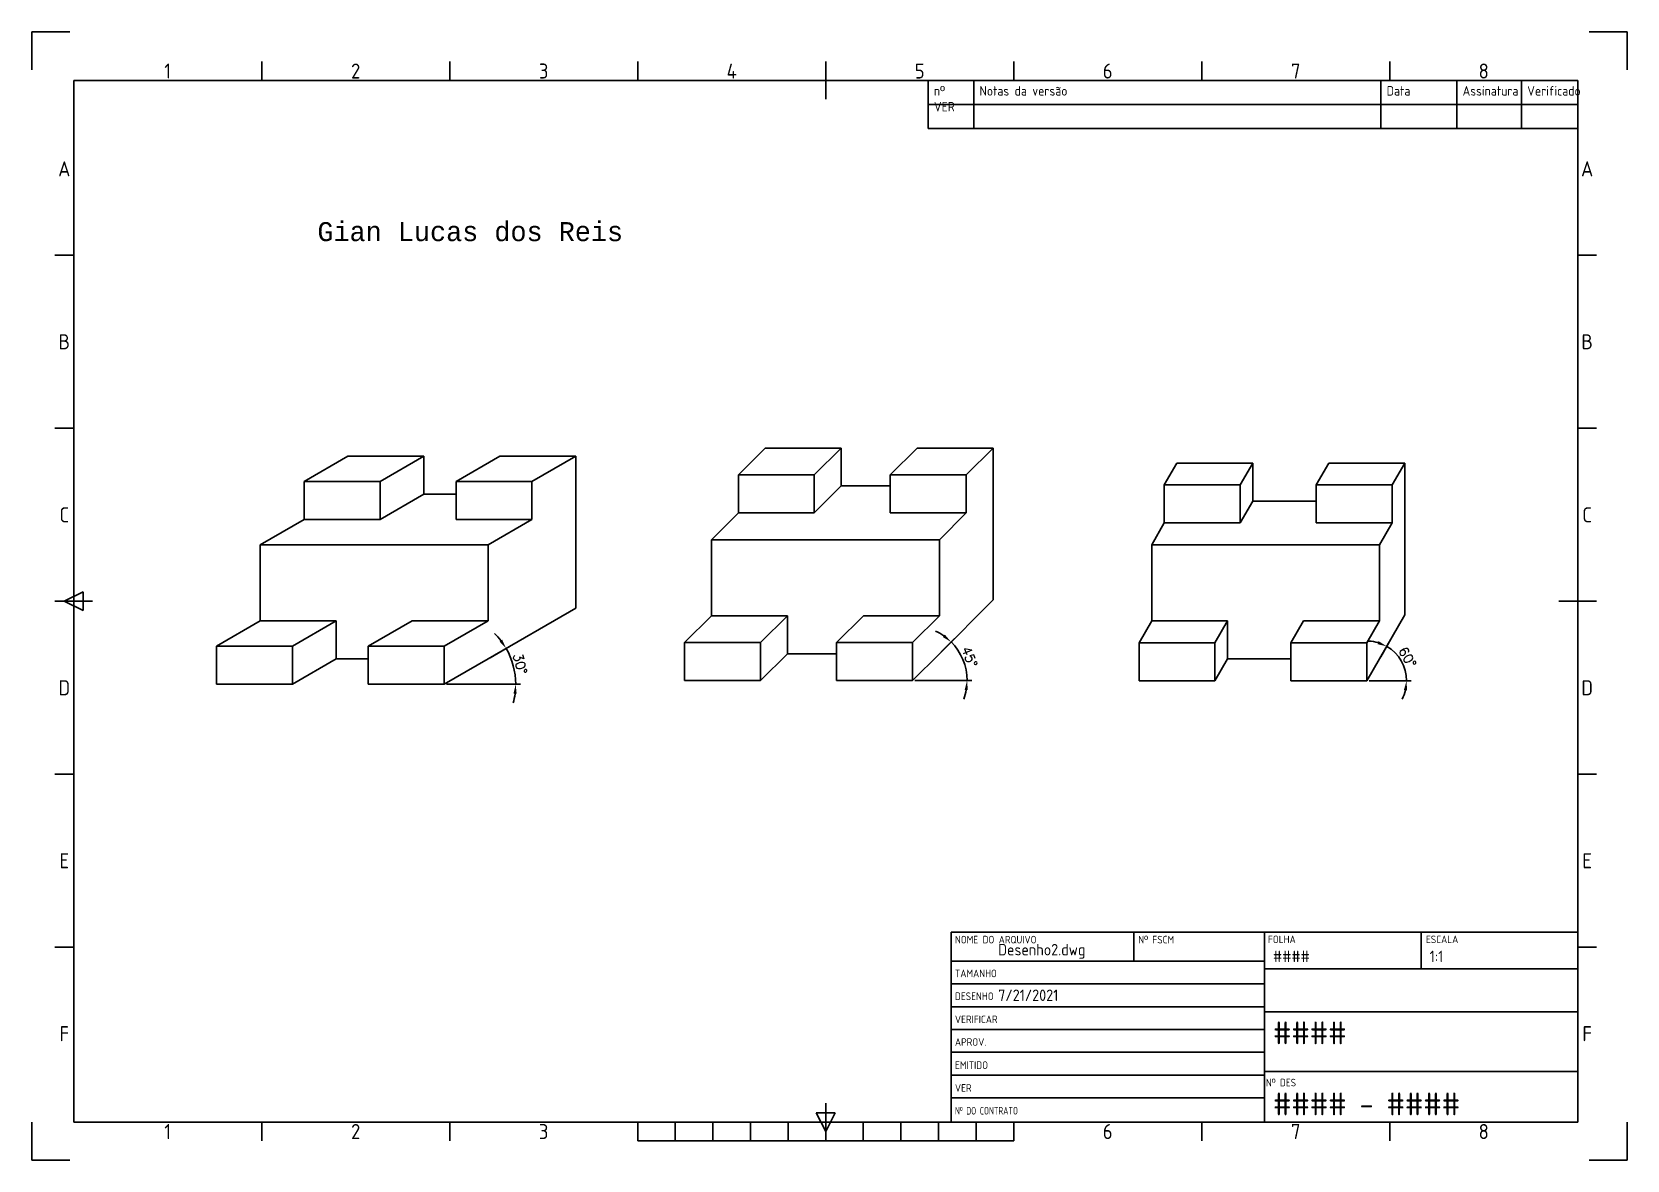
# Paper-space layout '3.5' of a CAD drawing. Header units: millimetres. Extents: x 0 to 420, y 0 to 297.
import ezdxf
from ezdxf.enums import TextEntityAlignment as Align

# ---------------------------------------------------------------- set-up
doc = ezdxf.new("R2010")
doc.units = ezdxf.units.MM
doc.layers.add('Bloco da legenda', color=7, linetype='Continuous')
doc.styles.add('ACISOTS', font='isocp.shx', dxfattribs={"height": 1})
doc.styles.add('ISO Proporcional', font='isocp.shx')
doc.styles.get("Standard").update_dxf_attribs({"font": 'simplex.shx'})
doc.dimstyles.new('ISO-25', dxfattribs={"dimtxt": 2.5, "dimasz": 2.5, "dimexe": 1.25, "dimexo": 0.625, "dimtad": 1, "dimtxsty": 'Standard', "dimcen": 2.5, "dimadec": 0, "dimazin": 0, "dimtfac": 1, "dimtmove": 0, "dimatfit": 3, "dimfxl": 1, "dimarcsym": 0})

# ---------------------------------------------------------------- blocks, each defined once
blk = doc.blocks.new('*T3')
at = {"layer": 'Bloco da legenda', "color": 0, "linetype": 'ByBlock', "lineweight": -2, "transparency": 16777216}
for p, q in [((0, 0), (171, 0)), ((0, 0), (0, -12.67)), ((12, 0), (12, -12.67)), ((119.19, 0), (119.19, -12.67)), ((139.19, 0), (139.19, -12.67)), ((156.21, 0), (156.21, -12.67)), ((171, 0), (171, -12.67)), ((0, -6.33), (171, -6.33)), ((0, -12.67), (171, -12.67))]:
    blk.add_line(p, q, dxfattribs=at)
at = {"layer": 'Bloco da legenda', "color": 0, "transparency": 16777216, "char_height": 2.5, "attachment_point": 1, "style": 'ISO Proporcional'}
for s, insert, width in [('nº VER', (1.5, -1.5), 9), ('Notas da versão', (13.5, -1.5), 104.1871), ('Data', (120.69, -1.5), 17), ('Assinatura', (140.69, -1.5), 14.0204), ('Verificado', (157.71, -1.5), 11.7925)]:
    blk.add_mtext(s, dxfattribs=dict(at, insert=insert, width=width))
blk = doc.blocks.new('Bloco da legenda')
at = {"layer": 'Bloco da legenda'}
for p, q in [((0, 297), (0, 287)), ((10, 297), (0, 297)), ((420, 297), (410, 297)), ((420, 287), (420, 297)), ((60.5, 284.23), (60.5, 289.18)), ((110, 284.23), (110, 289.18)), ((159.5, 284.23), (159.5, 289.18)), ((209, 279.28), (209, 289.18)), ((258.5, 284.23), (258.5, 289.18)), ((308, 284.23), (308, 289.18)), ((357.5, 284.23), (357.5, 289.18)), ((407, 284.23), (11, 284.23)), ((11, 284.23), (11, 10)), ((407, 10), (407, 284.23)), ((11, 238.19), (6.05, 238.19)), ((411.95, 238.19), (407, 238.19)), ((11, 192.66), (6.05, 192.66)), ((411.95, 192.66), (407, 192.66)), ((6.05, 147.12), (15.95, 147.12)), ((8.52, 147.12), (13.47, 149.59)), ((13.47, 144.64), (8.52, 147.12)), ((13.47, 149.59), (13.47, 144.64)), ((402.05, 147.12), (411.95, 147.12)), ((11, 101.58), (6.05, 101.58)), ((411.95, 101.58), (407, 101.58)), ((407, 60), (242, 60)), ((242, 10), (242, 60)), ((290.14, 60), (290.14, 52.38)), ((324.5, 10), (324.5, 60)), ((365.75, 50.35), (365.75, 60)), ((407, 10), (407, 60)), ((11, 56.03), (6.05, 56.03)), ((411.95, 56.03), (407, 56.03)), ((242, 52.38), (324.5, 52.38)), ((242, 46.38), (324.5, 46.38)), ((407, 50.35), (324.5, 50.35)), ((242, 40.38), (324.5, 40.38)), ((324.5, 39.01), (407, 39.01)), ((242, 34.38), (324.5, 34.38)), ((242, 28.38), (324.5, 28.38)), ((242, 22.38), (324.5, 22.38)), ((324.5, 23.29), (407, 23.29)), ((209, 10), (209, 14.95)), ((242, 16.38), (324.5, 16.38)), ((0, 0), (0, 10)), ((11, 10), (407, 10)), ((60.5, 5.05), (60.5, 10)), ((110, 5.05), (110, 10)), ((159.5, 5.05), (159.5, 10)), ((169.4, 5.05), (169.4, 10)), ((179.3, 5.05), (179.3, 10)), ((189.2, 5.05), (189.2, 10)), ((199.1, 5.05), (199.1, 10)), ((206.53, 12.47), (211.47, 12.47)), ((209, 7.52), (206.53, 12.47)), ((211.47, 12.47), (209, 7.52)), ((209, 10), (209, 5.05)), ((218.9, 5.05), (218.9, 10)), ((228.8, 5.05), (228.8, 10)), ((238.7, 5.05), (238.7, 10)), ((407, 10), (242, 10)), ((248.6, 5.05), (248.6, 10)), ((258.5, 5.05), (258.5, 10)), ((308, 5.05), (308, 10)), ((357.5, 5.05), (357.5, 10)), ((420, 0), (420, 10)), ((159.5, 5.05), (258.5, 5.05)), ((0, 0), (10, 0)), ((420, 0), (410, 0))]:
    blk.add_line(p, q, dxfattribs=at)
blk.add_blockref('*T3', (236, 284.23))
at = {"layer": 'Bloco da legenda', "style": 'ISO Proporcional'}
for s, p in [('1', (35.75, 286.7)), ('2', (85.25, 286.7)), ('3', (134.75, 286.7)), ('4', (184.25, 286.7)), ('5', (233.75, 286.7)), ('6', (283.25, 286.7)), ('7', (332.75, 286.7)), ('8', (382.25, 286.7)), ('A', (8.52, 260.96)), ('A', (409.48, 260.96)), ('B', (8.52, 215.43)), ('B', (409.48, 215.43)), ('C', (8.52, 169.88)), ('C', (409.48, 169.88)), ('D', (8.52, 124.34)), ('D', (409.48, 124.34)), ('E', (8.52, 78.8)), ('E', (409.48, 78.8)), ('F', (8.52, 33.27)), ('F', (409.48, 33.27)), ('1', (35.75, 7.52)), ('2', (85.25, 7.52)), ('3', (134.75, 7.52)), ('6', (283.25, 7.52)), ('7', (332.75, 7.52)), ('8', (382.25, 7.52))]:
    blk.add_text(s, height=3.96, dxfattribs=at).set_placement(p, align=Align.MIDDLE)
at = {"layer": 'Bloco da legenda', "lineweight": 25, "style": 'ACISOTS'}
for s, p in [('NOME DO ARQUIVO', (243.03, 57.04)), ('Nº FSCM', (291.3, 57.04)), ('FOLHA', (325.45, 57.11)), ('ESCALA', (367.03, 57.11)), ('TAMANHO', (243.03, 48.14)), ('DESENHO', (243.03, 42.14)), ('VERIFICAR', (243.03, 36.05)), ('APROV.', (243.03, 30.08)), ('EMITIDO', (243.03, 23.99)), ('VER', (243.03, 17.99))]:
    blk.add_text(s, height=2, dxfattribs=at).set_placement(p)
at = {"layer": 'Bloco da legenda', "lineweight": 25, "style": 'ACISOTS', "width": 0.683519}
blk.add_text('Nº DO CONTRATO', height=2, dxfattribs=at).set_placement((243.03, 11.99))
at = {"layer": 'Bloco da legenda', "insert": (324.88, 21.41), "char_height": 2, "width": 8.8, "attachment_point": 1, "style": 'ACISOTS'}
blk.add_mtext('Nº DES', dxfattribs=at)
at = {"layer": 'Bloco da legenda', "lineweight": 35, "style": 'ACISOTS'}
for tag, p, height in [('NOME_DO_ARQUIVO', (254.41, 53.9), 3), ('Nº_FSCM', (293.68, 53.04), 3), ('FOLHA', (326.77, 52.11), 3), ('ESCALA', (368.02, 52.11), 3), ('TAMANHO', (254.7, 48.23), 3), ('PROJETO-ATIVIDADE', (328.79, 43.14), 3.5), ('VERIFICAR_DATA', (254.41, 41.9), 3), ('VERIFICAR_DATA', (254.7, 36.14), 3), ('VERIFICADO_POR', (277.96, 36.14), 3), ('DATA_APROVAÇÃO', (254.7, 30.17), 3), ('NOMEFOLHA', (326.77, 30.48), 6), ('APROVADO_POR', (277.96, 30.17), 3), ('DATA_EMISSÃO', (254.7, 24.08), 3), ('EMITIDO_POR', (277.96, 24.08), 3), ('DESENHO_SUBTITULO', (328.79, 25.44), 3), ('VERSÃO', (254.7, 18.08), 3), ('NÚMERODEFOLHAS-NOME', (326.77, 11.76), 6), ('Nº_DO_CONTRATO', (254.7, 12.08), 3.5)]:
    blk.add_attdef(tag, p, '', height=height, dxfattribs=at)
blk = doc.blocks.new('*D53')
at = {"color": 0, "lineweight": -2, "transparency": 16777216}
for p, q in [((120.66, 132.26), (125.94, 135.31)), ((109.2, 125.28), (128.63, 125.28))]:
    blk.add_line(p, q, dxfattribs=at)
for start, end in [(37.622, 45.2441), (360, 30), (344.7559, 352.378)]:
    blk.add_arc((108.57, 125.28), 18.81, start, end, dxfattribs=at)
at = {"color": 0, "transparency": 16777216}
for points in [[(123.82, 136.99), (123.12, 136.53), (124.86, 134.68)], [(126.8, 122.81), (127.63, 122.76), (127.38, 125.28)]]:
    blk.add_solid(points, dxfattribs=at)
at = {"layer": 'Defpoints', "color": 0, "transparency": 16777216}
for p in [(120.12, 131.94), (127.09, 128.54), (88.57, 125.28), (108.57, 125.28), (108.57, 125.28)]:
    blk.add_point(p, dxfattribs=at)
at = {"color": 0, "transparency": 16777216, "insert": (128.55, 130.63), "char_height": 2.5, "attachment_point": 5, "rotation": 285}
blk.add_mtext('30°', dxfattribs=at)
blk = doc.blocks.new('*D54')
at = {"color": 0, "lineweight": -2, "transparency": 16777216}
for p, q in [((239.37, 133.76), (242.9, 137.29)), ((232.48, 126.25), (247.47, 126.25))]:
    blk.add_line(p, q, dxfattribs=at)
for start, end in [(54.9818, 64.9636), (0, 45), (340.0364, 350.0182)]:
    blk.add_arc((231.85, 126.25), 14.37, start, end, dxfattribs=at)
at = {"color": 0, "transparency": 16777216}
for points in [[(240.37, 138.33), (239.83, 137.69), (242.01, 136.41)], [(245.59, 123.79), (246.42, 123.72), (246.22, 126.25)]]:
    blk.add_solid(points, dxfattribs=at)
at = {"layer": 'Defpoints', "color": 0, "transparency": 16777216}
for p in [(238.93, 133.32), (211.85, 126.25), (231.85, 126.25), (231.85, 126.25), (245.73, 129.96)]:
    blk.add_point(p, dxfattribs=at)
at = {"color": 0, "transparency": 16777216, "insert": (246.86, 132.46), "char_height": 2.5, "attachment_point": 5, "rotation": 292.5}
blk.add_mtext('45°', dxfattribs=at)
blk = doc.blocks.new('*D55')
at = {"color": 0, "lineweight": -2, "transparency": 16777216}
for p, q in [((355.14, 132.51), (357.34, 136.32)), ((352.12, 126.2), (363.19, 126.2))]:
    blk.add_line(p, q, dxfattribs=at)
for start, end in [(73.7474, 87.4948), (0, 60), (332.5052, 346.2526)]:
    blk.add_arc((351.5, 126.2), 10.44, start, end, dxfattribs=at)
at = {"color": 0, "transparency": 16777216}
for points in [[(354.58, 136.61), (354.26, 135.84), (356.72, 135.24)], [(361.23, 123.76), (362.06, 123.67), (361.94, 126.2)]]:
    blk.add_solid(points, dxfattribs=at)
at = {"layer": 'Defpoints', "color": 0, "transparency": 16777216}
for p in [(354.83, 131.96), (331.5, 126.2), (351.5, 126.2), (351.5, 126.2), (361.31, 129.77)]:
    blk.add_point(p, dxfattribs=at)
at = {"color": 0, "transparency": 16777216, "insert": (362.17, 132.36), "char_height": 2.5, "attachment_point": 5, "rotation": 300}
blk.add_mtext('60°', dxfattribs=at)

psp = doc.layouts.new('3.5')

# ---------------------------------------------------------------- linework, layer by layer
for p, q in [((71.662, 178.608), (83.206, 185.273)), ((83.206, 185.273), (103.206, 185.273)), ((91.662, 178.608), (103.206, 185.273)), ((103.206, 175.273), (103.206, 185.273)), ((111.662, 178.608), (123.206, 185.273)), ((143.206, 185.273), (123.206, 185.273)), ((131.662, 178.608), (143.206, 185.273)), ((143.206, 145.273), (143.206, 185.273)), ((185.997, 180.388), (193.068, 187.459)), ((193.068, 187.459), (213.068, 187.459)), ((205.997, 180.388), (213.068, 187.459)), ((213.068, 187.459), (213.068, 177.459)), ((225.997, 180.388), (233.068, 187.459)), ((253.068, 187.459), (233.068, 187.459)), ((245.997, 180.388), (253.068, 187.459)), ((253.068, 147.459), (253.068, 187.459)), ((298.156, 177.732), (301.486, 183.5)), ((321.486, 183.5), (301.486, 183.5)), ((318.156, 177.732), (321.486, 183.5)), ((321.486, 173.5), (321.486, 183.5)), ((341.491, 183.509), (338.156, 177.732)), ((361.491, 183.509), (341.491, 183.509)), ((358.156, 177.732), (361.491, 183.509)), ((361.491, 143.509), (361.491, 183.509)), ((71.662, 168.608), (71.662, 178.608)), ((71.662, 178.608), (91.662, 178.608)), ((91.662, 178.608), (91.662, 168.608)), ((131.662, 178.608), (111.662, 178.608)), ((111.662, 178.608), (111.662, 168.608)), ((131.662, 168.608), (131.662, 178.608)), ((185.997, 170.388), (185.997, 180.388)), ((185.997, 180.388), (205.997, 180.388)), ((205.997, 180.388), (205.997, 170.388)), ((213.068, 177.459), (205.997, 170.388)), ((213.068, 177.459), (225.997, 177.459)), ((245.997, 180.388), (225.997, 180.388)), ((225.997, 180.388), (225.997, 170.388)), ((245.997, 170.388), (245.997, 180.388)), ((298.156, 167.732), (298.156, 177.732)), ((298.156, 177.732), (318.156, 177.732)), ((318.156, 177.732), (318.156, 167.732)), ((358.156, 177.732), (338.156, 177.732)), ((338.156, 177.732), (338.156, 167.732)), ((358.156, 167.732), (358.156, 177.732)), ((91.662, 168.608), (103.206, 175.273)), ((103.206, 175.273), (111.662, 175.273)), ((318.156, 167.732), (321.486, 173.5)), ((321.486, 173.5), (338.156, 173.5)), ((60.118, 161.943), (71.662, 168.608)), ((91.662, 168.608), (71.662, 168.608)), ((111.662, 168.608), (131.662, 168.608)), ((120.118, 161.943), (131.662, 168.608)), ((178.925, 163.317), (185.997, 170.388)), ((205.997, 170.388), (185.997, 170.388)), ((225.997, 170.388), (245.997, 170.388)), ((238.925, 163.317), (245.997, 170.388)), ((294.826, 161.965), (298.156, 167.732)), ((318.156, 167.732), (298.156, 167.732)), ((338.156, 167.732), (358.156, 167.732)), ((354.826, 161.965), (358.156, 167.732)), ((60.118, 141.943), (60.118, 161.943)), ((60.118, 161.943), (120.118, 161.943)), ((120.118, 141.943), (120.118, 161.943)), ((178.925, 143.317), (178.925, 163.317)), ((178.925, 163.317), (238.925, 163.317)), ((238.925, 163.317), (238.925, 143.317)), ((294.826, 141.965), (294.826, 161.965)), ((294.826, 161.965), (354.826, 161.965)), ((354.826, 161.965), (354.826, 141.965)), ((238.925, 133.317), (253.068, 147.459)), ((120.118, 131.943), (143.206, 145.273)), ((171.854, 136.245), (178.925, 143.317)), ((178.925, 143.317), (198.925, 143.317)), ((191.854, 136.245), (198.925, 143.317)), ((198.925, 143.317), (198.925, 133.317)), ((211.854, 136.245), (218.925, 143.317)), ((218.925, 143.317), (238.925, 143.317)), ((238.925, 143.317), (231.854, 136.245)), ((354.826, 131.965), (361.491, 143.509)), ((48.573, 135.278), (60.118, 141.943)), ((80.118, 141.943), (60.118, 141.943)), ((68.573, 135.278), (80.118, 141.943)), ((80.118, 131.943), (80.118, 141.943)), ((88.573, 135.278), (100.118, 141.943)), ((120.118, 141.943), (100.118, 141.943)), ((108.573, 135.278), (120.118, 141.943)), ((291.496, 136.197), (294.826, 141.965)), ((294.826, 141.965), (314.826, 141.965)), ((311.496, 136.197), (314.826, 141.965)), ((314.826, 141.965), (314.826, 131.965)), ((331.496, 136.197), (334.826, 141.965)), ((334.826, 141.965), (354.826, 141.965)), ((354.826, 141.965), (351.496, 136.197)), ((48.573, 125.278), (48.573, 135.278)), ((48.573, 135.278), (68.573, 135.278)), ((68.573, 135.278), (68.573, 125.278)), ((108.573, 135.278), (88.573, 135.278)), ((88.573, 135.278), (88.573, 125.278)), ((108.573, 125.278), (108.573, 135.278)), ((191.854, 136.245), (171.854, 136.245)), ((171.854, 136.245), (171.854, 126.245)), ((191.854, 126.245), (191.854, 136.245)), ((211.854, 126.245), (211.854, 136.245)), ((211.854, 136.245), (231.854, 136.245)), ((231.854, 136.245), (231.854, 126.245)), ((291.496, 126.197), (291.496, 136.197)), ((291.496, 136.197), (311.496, 136.197)), ((311.496, 136.197), (311.496, 126.197)), ((351.496, 136.197), (331.496, 136.197)), ((331.496, 136.197), (331.496, 126.197)), ((351.496, 126.197), (351.496, 136.197)), ((68.573, 125.278), (80.118, 131.943)), ((80.118, 131.943), (88.573, 131.943)), ((108.573, 125.278), (120.118, 131.943)), ((198.925, 133.317), (191.854, 126.245)), ((198.925, 133.317), (211.854, 133.317)), ((238.925, 133.317), (231.854, 126.245)), ((314.826, 131.965), (311.496, 126.197)), ((314.826, 131.965), (331.496, 131.965)), ((351.496, 126.197), (354.826, 131.965)), ((171.854, 126.245), (191.854, 126.245)), ((231.854, 126.245), (211.854, 126.245)), ((291.496, 126.197), (311.496, 126.197)), ((331.496, 126.197), (351.496, 126.197)), ((48.573, 125.278), (68.573, 125.278)), ((88.573, 125.278), (108.573, 125.278))]:
    psp.add_line(p, q)

# ---------------------------------------------------------------- block references
ref = psp.add_blockref('Bloco da legenda', (0, 0))
ref.add_attrib('NOMEFOLHA', '####', (326.775, 30.475), dxfattribs={"layer": 'Bloco da legenda', "lineweight": 35, "height": 6, "style": 'ACISOTS'})
ref.add_attrib('NÚMERODEFOLHAS-NOME', '#### - ####', (326.775, 11.765), dxfattribs={"layer": 'Bloco da legenda', "lineweight": 35, "height": 6, "style": 'ACISOTS'})
ref.add_attrib('ESCALA', '1:1', (368.025, 52.113), dxfattribs={"layer": 'Bloco da legenda', "lineweight": 35, "height": 3, "style": 'ACISOTS'})
ref.add_attrib('FOLHA', '####', (326.775, 52.113), dxfattribs={"layer": 'Bloco da legenda', "lineweight": 35, "height": 3, "style": 'ACISOTS'})
ref.add_attrib('NOME_DO_ARQUIVO', 'Desenho2.dwg', (254.412, 53.895), dxfattribs={"layer": 'Bloco da legenda', "lineweight": 35, "height": 3, "style": 'ACISOTS'})
ref.add_attrib('VERIFICAR_DATA', '7/21/2021', (254.412, 41.895), dxfattribs={"layer": 'Bloco da legenda', "lineweight": 35, "height": 3, "style": 'ACISOTS'})

# ---------------------------------------------------------------- texts
at = {"insert": (75.162, 246.921), "char_height": 5, "attachment_point": 1, "style": 'ISO Proporcional'}
psp.add_mtext_dynamic_manual_height_columns('{\\fConsolas|b0|i0|c0|p49;Gian Lucas dos Reis}', width=121.92499, gutter_width=12.5, heights=[0], dxfattribs=at)

# ---------------------------------------------------------------- dimensions: what is measured, and where the dimension line sits
for base, line1, line2, picture, middle in [((127.094, 128.544), ((108.573, 125.278), (120.118, 131.943)), ((88.573, 125.278), (108.573, 125.278)), '*D53', (128.55, 130.631)), ((245.733, 129.964), ((238.925, 133.317), (231.854, 126.245)), ((231.854, 126.245), (211.854, 126.245)), '*D54', (246.861, 132.461)), ((361.311, 129.769), ((351.496, 126.197), (354.826, 131.965)), ((331.496, 126.197), (351.496, 126.197)), '*D55', (362.165, 132.357))]:
    dim = psp.add_angular_dim_2l(base=base, line1=line1, line2=line2, dimstyle='ISO-25')
    dim.commit()
    dim.dimension.update_dxf_attribs({"geometry": picture, "text_midpoint": middle})

doc.saveas('drawing.dxf')
